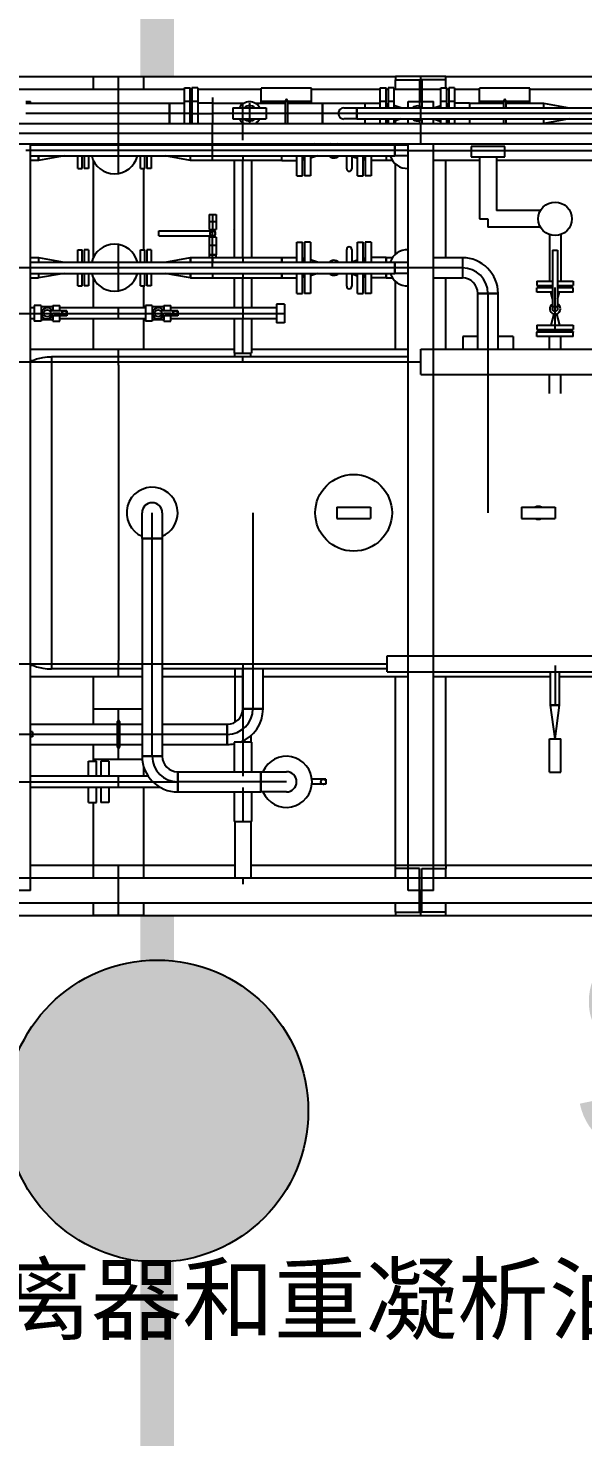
# Model space of a CAD drawing. Header units: inches. Extents: x 517790 to 538444, y 301815 to 302461.
# Drawn here: x 517889.508 to 517891.214, y 302339.405 to 302343.741 of the extents above; entities that cross this region are included whole.
import ezdxf

# ---------------------------------------------------------------- set-up
doc = ezdxf.new("R2010")
doc.units = ezdxf.units.IN
doc.header["$MEASUREMENT"] = 0
doc.layers.add('电气-接地设计-接地线', color=3, linetype='接地线')
doc.layers.add('硅胶总平面底图 工艺装置区', color=253, linetype='Continuous')
doc.styles.add('EESLTYPE', font='TXT.shx')
doc.styles.get("Standard").update_dxf_attribs({"font": 'arial.ttf'})
doc.linetypes.add('接地线', pattern='A,500,["/",EESLTYPE,S=200,R=0,X=0,Y=-100],-200,60,-200', length=960)

# ---------------------------------------------------------------- blocks, each defined once
blk = doc.blocks.new('PTJD2')
at = {"linetype": 'Continuous'}
blk.add_hatch(color=0, dxfattribs=at).paths.add_polyline_path([(150, 0, 1), (-150, 0, 1)])
at = {"color": 0, "linetype": 'Continuous'}
blk.add_circle((0, 0), 150, dxfattribs=at)

msp = doc.modelspace()

# ---------------------------------------------------------------- linework, layer by layer
at = {"layer": '电气-接地设计-接地线', "color": 1, "linetype": '接地线', "ltscale": 0.005, "const_width": 0.1033}
for points in [[(517889.9046, 302343.5924), (517889.9046, 302345.5557)], [(517889.9046, 302339.0458), (517889.9046, 302341.0091)]]:
    msp.add_lwpolyline(points, dxfattribs=at)
at = {"layer": '硅胶总平面底图 工艺装置区', "color": 253, "linetype": 'Continuous', "lineweight": -3}
for p, q in [((517888.0808, 302343.5924), (517890.6383, 302343.5924)), ((517889.7083, 302343.5924), (517889.8633, 302343.5924)), ((517889.7083, 302343.5536), (517889.7083, 302343.5924)), ((517889.7858, 302343.2938), (517889.7858, 302343.5924)), ((517889.8633, 302343.5536), (517889.8633, 302343.5924)), ((517890.7933, 302343.5924), (517890.6383, 302343.5924)), ((517890.6383, 302343.5924), (517890.6383, 302343.582)), ((517890.7158, 302343.5149), (517890.7158, 302343.5924)), ((517890.7933, 302343.582), (517890.7933, 302343.5924)), ((517890.7933, 302343.5924), (517893.1441, 302343.5924)), ((517888.0128, 302343.5536), (517889.9884, 302343.5536)), ((517889.9884, 302343.4787), (517889.9884, 302343.5575)), ((517889.9884, 302343.5575), (517890.0065, 302343.5575)), ((517890.0065, 302343.4787), (517890.0065, 302343.5575)), ((517890.0065, 302343.5536), (517890.0111, 302343.5536)), ((517890.0111, 302343.5575), (517890.0111, 302343.4787)), ((517890.0292, 302343.5575), (517890.0111, 302343.5575)), ((517890.0292, 302343.5575), (517890.0292, 302343.4787)), ((517890.0292, 302343.5536), (517890.2249, 302343.5536)), ((517890.2249, 302343.5099), (517890.2249, 302343.5562)), ((517890.3799, 302343.5562), (517890.2249, 302343.5562)), ((517890.3799, 302343.5099), (517890.3799, 302343.5562)), ((517890.3799, 302343.5536), (517890.5909, 302343.5536)), ((517890.5909, 302343.496), (517890.5909, 302343.5575)), ((517890.5909, 302343.5575), (517890.609, 302343.5575)), ((517890.609, 302343.496), (517890.609, 302343.5575)), ((517890.609, 302343.5536), (517890.6152, 302343.5536)), ((517890.6152, 302343.5575), (517890.6152, 302343.496)), ((517890.6333, 302343.5575), (517890.6152, 302343.5575)), ((517890.6333, 302343.5575), (517890.6333, 302343.496)), ((517890.6333, 302343.5536), (517890.7776, 302343.5536)), ((517890.6383, 302343.582), (517890.7122, 302343.582)), ((517890.6383, 302343.5536), (517890.6383, 302343.582)), ((517890.7122, 302343.582), (517890.7122, 302343.5007)), ((517890.7933, 302343.582), (517890.7194, 302343.582)), ((517890.7194, 302343.582), (517890.7194, 302343.497)), ((517890.7776, 302343.496), (517890.7776, 302343.5575)), ((517890.7776, 302343.5575), (517890.7957, 302343.5575)), ((517890.7933, 302343.5575), (517890.7933, 302343.582)), ((517890.7957, 302343.496), (517890.7957, 302343.5575)), ((517890.7957, 302343.5536), (517890.8019, 302343.5536)), ((517890.8019, 302343.5575), (517890.8019, 302343.496)), ((517890.82, 302343.5575), (517890.8019, 302343.5575)), ((517890.82, 302343.5575), (517890.82, 302343.496)), ((517890.82, 302343.5536), (517890.8966, 302343.5536)), ((517891.0516, 302343.5562), (517890.8966, 302343.5562)), ((517890.8966, 302343.5099), (517890.8966, 302343.5562)), ((517891.0516, 302343.5099), (517891.0516, 302343.5562)), ((517891.0516, 302343.5536), (517891.7212, 302343.5536)), ((517889.5006, 302343.5149), (517889.5145, 302343.5149)), ((517889.5006, 302343.5099), (517889.9424, 302343.5099)), ((517889.5145, 302343.5099), (517889.5145, 302343.5149)), ((517889.9424, 302343.4787), (517889.9424, 302343.5099)), ((517889.9424, 302343.5099), (517889.9884, 302343.5099)), ((517889.9424, 302343.5099), (517889.9424, 302343.4479)), ((517890.0065, 302343.5149), (517889.9884, 302343.5149)), ((517890.0292, 302343.5149), (517890.0111, 302343.5149)), ((517890.0751, 302343.5099), (517890.0292, 302343.5099)), ((517890.0751, 302343.5274), (517890.0751, 302343.5099)), ((517890.0751, 302343.5099), (517890.0751, 302343.4787)), ((517890.0751, 302343.5099), (517890.0751, 302343.4479)), ((517890.0751, 302343.5099), (517890.1715, 302343.5099)), ((517890.1681, 302343.3962), (517890.1681, 302343.5052)), ((517890.1888, 302343.5099), (517890.1888, 302343.4475)), ((517890.206, 302343.5099), (517890.2993, 302343.5099)), ((517890.3799, 302343.5149), (517890.2249, 302343.5149)), ((517890.2993, 302343.4479), (517890.2993, 302343.518)), ((517890.3055, 302343.518), (517890.3055, 302343.4479)), ((517890.3055, 302343.5099), (517890.4137, 302343.5099)), ((517890.4137, 302343.4787), (517890.4137, 302343.5099)), ((517890.4137, 302343.5099), (517890.5449, 302343.5099)), ((517890.4137, 302343.5099), (517890.4137, 302343.4479)), ((517890.5449, 302343.496), (517890.5449, 302343.5099)), ((517890.5449, 302343.496), (517890.5449, 302343.5099)), ((517890.5449, 302343.5099), (517890.5909, 302343.5099)), ((517890.609, 302343.5149), (517890.5909, 302343.5149)), ((517890.6136, 302343.5099), (517890.6136, 302343.496)), ((517890.6152, 302343.5093), (517890.6136, 302343.5099)), ((517890.6333, 302343.5149), (517890.6152, 302343.5149)), ((517890.6546, 302343.496), (517890.6333, 302343.5032)), ((517890.677, 302343.496), (517890.677, 302343.5149)), ((517890.677, 302343.5149), (517890.7545, 302343.5149)), ((517890.7158, 302343.4582), (517890.7158, 302343.4992)), ((517890.7545, 302343.496), (517890.7545, 302343.5149)), ((517890.7563, 302343.496), (517890.7776, 302343.5032)), ((517890.7957, 302343.5149), (517890.7776, 302343.5149)), ((517890.7957, 302343.5093), (517890.7973, 302343.5099)), ((517890.7973, 302343.496), (517890.7973, 302343.5099)), ((517890.82, 302343.5149), (517890.8019, 302343.5149)), ((517890.8659, 302343.5099), (517890.82, 302343.5099)), ((517890.8659, 302343.5099), (517890.8659, 302343.496)), ((517890.8659, 302343.5099), (517890.971, 302343.5099)), ((517890.8659, 302343.5099), (517890.8659, 302343.496)), ((517891.0516, 302343.5149), (517890.8966, 302343.5149)), ((517890.971, 302343.496), (517890.971, 302343.518)), ((517890.9772, 302343.518), (517890.9772, 302343.496)), ((517890.9772, 302343.5099), (517891.0935, 302343.5099)), ((517891.0935, 302343.5099), (517891.0935, 302343.496)), ((517891.0935, 302343.5099), (517891.0935, 302343.496)), ((517891.0935, 302343.5099), (517891.1722, 302343.496)), ((517889.9424, 302343.4787), (517889.5006, 302343.4787)), ((517890.0065, 302343.4787), (517889.9424, 302343.4787)), ((517889.9424, 302343.4479), (517889.9424, 302343.4787)), ((517889.9884, 302343.4479), (517889.9884, 302343.4787)), ((517890.0065, 302343.4479), (517890.0065, 302343.4787)), ((517890.0111, 302343.4761), (517890.0065, 302343.4761)), ((517890.0065, 302343.4615), (517890.0111, 302343.4615)), ((517890.0111, 302343.4787), (517890.0751, 302343.4787)), ((517890.0111, 302343.4787), (517890.0111, 302343.4479)), ((517890.0292, 302343.4787), (517890.0292, 302343.4479)), ((517890.0751, 302343.4787), (517890.0751, 302343.4479)), ((517890.1371, 302343.4787), (517890.0751, 302343.4787)), ((517890.1371, 302343.4959), (517890.1888, 302343.4959)), ((517890.1371, 302343.4959), (517890.1371, 302343.4615)), ((517890.1888, 302343.4787), (517890.1371, 302343.4787)), ((517890.1371, 302343.4615), (517890.1888, 302343.4615)), ((517890.1888, 302343.4959), (517890.2404, 302343.4959)), ((517890.1888, 302343.4787), (517890.1888, 302343.4787)), ((517890.1888, 302343.4787), (517890.1888, 302343.4787)), ((517890.2404, 302343.4787), (517890.1888, 302343.4787)), ((517890.1888, 302343.4615), (517890.2404, 302343.4615)), ((517890.2404, 302343.4959), (517890.2404, 302343.4615)), ((517890.2993, 302343.4787), (517890.2404, 302343.4787)), ((517890.3055, 302343.4787), (517890.2993, 302343.4787)), ((517890.4137, 302343.4787), (517890.3055, 302343.4787)), ((517890.4137, 302343.4787), (517890.4137, 302343.4787)), ((517890.4621, 302343.4787), (517890.4137, 302343.4787)), ((517890.4137, 302343.4787), (517890.4137, 302343.4787)), ((517890.4137, 302343.4479), (517890.4137, 302343.4787)), ((517890.4793, 302343.4787), (517890.4621, 302343.4787)), ((517890.4793, 302343.496), (517890.5187, 302343.496)), ((517890.5187, 302343.4787), (517890.4793, 302343.4787)), ((517890.5187, 302343.4615), (517890.4793, 302343.4615)), ((517890.5187, 302343.4615), (517890.5187, 302343.496)), ((517890.5187, 302343.496), (517890.5187, 302343.4615)), ((517890.5187, 302343.496), (517892.235, 302343.496)), ((517890.5187, 302343.4787), (517890.5187, 302343.4787)), ((517890.5187, 302343.4787), (517890.5187, 302343.4787)), ((517892.235, 302343.4787), (517890.5187, 302343.4787)), ((517890.5187, 302343.4615), (517892.235, 302343.4615)), ((517890.5449, 302343.4479), (517890.5449, 302343.4615)), ((517890.5449, 302343.4479), (517890.5449, 302343.4615)), ((517890.5909, 302343.4479), (517890.5909, 302343.4615)), ((517890.609, 302343.4479), (517890.609, 302343.4615)), ((517890.6136, 302343.4615), (517890.6136, 302343.4479)), ((517890.6152, 302343.4615), (517890.6152, 302343.4479)), ((517890.6333, 302343.4615), (517890.6333, 302343.4479)), ((517890.6546, 302343.4615), (517890.6333, 302343.4542)), ((517890.6383, 302343.4479), (517890.6383, 302343.4559)), ((517890.677, 302343.4479), (517890.677, 302343.4615)), ((517890.7122, 302343.4568), (517890.7122, 302343.4479)), ((517890.7194, 302343.4605), (517890.7194, 302343.4479)), ((517890.7545, 302343.4479), (517890.7545, 302343.4615)), ((517890.7563, 302343.4615), (517890.7776, 302343.4542)), ((517890.7776, 302343.4479), (517890.7776, 302343.4615)), ((517890.7957, 302343.4479), (517890.7957, 302343.4615)), ((517890.7973, 302343.4479), (517890.7973, 302343.4615)), ((517890.8019, 302343.4615), (517890.8019, 302343.4479)), ((517890.82, 302343.4615), (517890.82, 302343.4479)), ((517890.8659, 302343.4615), (517890.8659, 302343.4479)), ((517890.8659, 302343.4615), (517890.8659, 302343.4479)), ((517890.971, 302343.4479), (517890.971, 302343.4615)), ((517890.9772, 302343.4615), (517890.9772, 302343.4479)), ((517891.0935, 302343.4615), (517891.0935, 302343.4479)), ((517891.0935, 302343.4615), (517891.0935, 302343.4479)), ((517891.1722, 302343.4615), (517891.0954, 302343.4479)), ((517888.8829, 302343.4479), (517891.7331, 302343.4479)), ((517891.7331, 302343.4167), (517888.8829, 302343.4167)), ((517890.0751, 302343.4044), (517890.0751, 302343.4475)), ((517890.6152, 302343.4481), (517890.6146, 302343.4479)), ((517890.7158, 302343.3855), (517890.7158, 302343.4479)), ((517890.7957, 302343.4481), (517890.7963, 302343.4479)), ((517888.8829, 302343.3855), (517891.7331, 302343.3855)), ((517889.5145, 302341.0866), (517889.5145, 302343.3855)), ((517889.5145, 302343.3823), (517890.6354, 302343.3823)), ((517889.5392, 302343.3823), (517889.5392, 302343.3855)), ((517889.5392, 302343.3855), (517889.5392, 302343.3823)), ((517889.5996, 302343.3855), (517889.618, 302343.3823)), ((517889.6604, 302343.3823), (517889.6604, 302343.3855)), ((517889.6736, 302343.3823), (517889.6736, 302343.3855)), ((517889.6798, 302343.3855), (517889.6798, 302343.3823)), ((517889.693, 302343.3855), (517889.693, 302343.3823)), ((517889.8537, 302343.3823), (517889.8537, 302343.3855)), ((517889.8669, 302343.3823), (517889.8669, 302343.3855)), ((517889.8731, 302343.3855), (517889.8731, 302343.3823)), ((517889.8862, 302343.3855), (517889.8862, 302343.3823)), ((517889.9287, 302343.3823), (517889.947, 302343.3855)), ((517890.0074, 302343.3823), (517890.0074, 302343.3855)), ((517890.0074, 302343.3823), (517890.0074, 302343.3855)), ((517890.0751, 302343.4044), (517890.0751, 302343.4044)), ((517890.0751, 302343.4044), (517890.0751, 302343.4044)), ((517890.0751, 302343.365), (517890.0751, 302343.4044)), ((517890.0751, 302343.3339), (517890.0751, 302343.3962)), ((517890.1681, 302343.3855), (517890.1681, 302343.3823)), ((517890.2881, 302343.3823), (517890.2881, 302343.3855)), ((517890.2881, 302343.3823), (517890.2881, 302343.3855)), ((517890.3341, 302343.3823), (517890.3341, 302343.3855)), ((517890.3522, 302343.3823), (517890.3522, 302343.3855)), ((517890.3568, 302343.3855), (517890.3568, 302343.3823)), ((517890.3583, 302343.3855), (517890.3583, 302343.3823)), ((517890.3764, 302343.3855), (517890.3764, 302343.3823)), ((517890.3978, 302343.3823), (517890.3882, 302343.3855)), ((517890.4878, 302343.3823), (517890.4878, 302343.3855)), ((517890.5033, 302343.3855), (517890.5033, 302343.3823)), ((517890.5033, 302343.3836), (517890.5091, 302343.3855)), ((517890.5208, 302343.3823), (517890.5208, 302343.3855)), ((517890.5389, 302343.3823), (517890.5389, 302343.3855)), ((517890.5405, 302343.3823), (517890.5405, 302343.3855)), ((517890.5451, 302343.3855), (517890.5451, 302343.3823)), ((517890.5632, 302343.3855), (517890.5632, 302343.3823)), ((517890.6091, 302343.3855), (517890.6091, 302343.3823)), ((517890.6091, 302343.3855), (517890.6091, 302343.3823)), ((517890.6354, 302343.3478), (517890.6354, 302343.3823)), ((517890.6354, 302343.3823), (517890.6748, 302343.3823)), ((517890.6354, 302343.3823), (517890.6354, 302343.3478)), ((517890.677, 302341.0866), (517890.677, 302343.3855)), ((517890.7545, 302341.0866), (517890.7545, 302343.3855)), ((517890.9741, 302343.3763), (517890.8708, 302343.3763)), ((517890.8708, 302343.3763), (517890.8708, 302343.3453)), ((517890.9741, 302343.3453), (517890.9741, 302343.3763)), ((517889.5145, 302343.365), (517889.5006, 302343.365)), ((517890.6354, 302343.365), (517889.5145, 302343.365)), ((517889.5145, 302343.3478), (517890.6354, 302343.3478)), ((517889.5392, 302343.3339), (517889.5145, 302343.3339)), ((517889.5392, 302343.3339), (517889.5392, 302343.3478)), ((517889.5392, 302343.3478), (517889.5392, 302343.3339)), ((517889.618, 302343.3478), (517889.5392, 302343.3339)), ((517889.6604, 302343.3093), (517889.6604, 302343.3478)), ((517889.6736, 302343.3093), (517889.6736, 302343.3478)), ((517889.6798, 302343.3478), (517889.6798, 302343.3093)), ((517889.693, 302343.3478), (517889.693, 302343.3093)), ((517889.7083, 302343.035), (517889.7083, 302343.3334)), ((517889.8537, 302343.3093), (517889.8537, 302343.3478)), ((517889.8669, 302343.3093), (517889.8669, 302343.3478)), ((517889.8731, 302343.3478), (517889.8731, 302343.3093)), ((517889.8862, 302343.3478), (517889.8862, 302343.3093)), ((517890.0074, 302343.3339), (517889.9287, 302343.3478)), ((517890.0074, 302343.3339), (517890.0074, 302343.3478)), ((517890.0074, 302343.3339), (517890.0074, 302343.3478)), ((517890.0751, 302343.3339), (517890.0074, 302343.3339)), ((517890.2881, 302343.3339), (517890.0751, 302343.3339)), ((517890.1419, 302343.3339), (517890.1419, 302343.0346)), ((517890.1681, 302343.3478), (517890.1681, 302343.3339)), ((517890.1681, 302343.0346), (517890.1681, 302343.3339)), ((517890.1944, 302343.3339), (517890.1944, 302343.0346)), ((517890.2881, 302343.3339), (517890.2881, 302343.3478)), ((517890.2881, 302343.3339), (517890.2881, 302343.3478)), ((517890.2881, 302343.3339), (517890.3341, 302343.3339)), ((517890.3341, 302343.2863), (517890.3341, 302343.3478)), ((517890.3522, 302343.2863), (517890.3522, 302343.3478)), ((517890.3568, 302343.3478), (517890.3568, 302343.3339)), ((517890.3583, 302343.3344), (517890.3568, 302343.3339)), ((517890.3583, 302343.3478), (517890.3583, 302343.2863)), ((517890.3764, 302343.3478), (517890.3764, 302343.2863)), ((517890.3978, 302343.3478), (517890.3764, 302343.3406)), ((517890.4878, 302343.3082), (517890.4878, 302343.3478)), ((517890.5033, 302343.3478), (517890.5033, 302343.3082)), ((517890.5033, 302343.3465), (517890.5208, 302343.3406)), ((517890.5208, 302343.2863), (517890.5208, 302343.3478)), ((517890.5389, 302343.2863), (517890.5389, 302343.3478)), ((517890.5389, 302343.3344), (517890.5405, 302343.3339)), ((517890.5405, 302343.3339), (517890.5405, 302343.3478)), ((517890.5451, 302343.3478), (517890.5451, 302343.2863)), ((517890.5632, 302343.3478), (517890.5632, 302343.2863)), ((517890.6091, 302343.3339), (517890.5632, 302343.3339)), ((517890.6091, 302343.3478), (517890.6091, 302343.3339)), ((517890.6091, 302343.3478), (517890.6091, 302343.3339)), ((517890.6285, 302343.3339), (517890.6091, 302343.3339)), ((517890.6354, 302343.365), (517890.6354, 302343.365)), ((517890.6354, 302343.365), (517890.6354, 302343.365)), ((517890.6748, 302343.365), (517890.6354, 302343.365)), ((517890.6748, 302343.3478), (517890.6354, 302343.3478)), ((517890.6748, 302343.365), (517890.7404, 302343.365)), ((517890.7404, 302343.365), (517890.7403, 302343.365)), ((517890.7404, 302343.365), (517890.7545, 302343.365)), ((517890.7404, 302343.365), (517890.7404, 302343.365)), ((517890.7545, 302343.365), (517890.8708, 302343.365)), ((517890.8966, 302343.3339), (517890.7545, 302343.3339)), ((517890.7933, 302343.0346), (517890.7933, 302343.3339)), ((517890.8708, 302343.365), (517890.9741, 302343.365)), ((517890.8708, 302343.3453), (517890.9741, 302343.3453)), ((517890.8966, 302343.3453), (517890.8966, 302343.1541)), ((517890.9483, 302343.3453), (517890.9483, 302343.18)), ((517891.6179, 302343.3339), (517890.9483, 302343.3339)), ((517890.9741, 302343.365), (517891.592, 302343.365)), ((517889.6604, 302343.3093), (517889.6736, 302343.3093)), ((517889.693, 302343.3093), (517889.6798, 302343.3093)), ((517889.8537, 302343.3093), (517889.8669, 302343.3093)), ((517889.8633, 302343.0592), (517889.8633, 302343.3093)), ((517889.8862, 302343.3093), (517889.8731, 302343.3093)), ((517890.3341, 302343.2863), (517890.3522, 302343.2863)), ((517890.3764, 302343.2863), (517890.3583, 302343.2863)), ((517890.5208, 302343.2863), (517890.5389, 302343.2863)), ((517890.5632, 302343.2863), (517890.5451, 302343.2863)), ((517890.6383, 302343.0456), (517890.6383, 302343.3229)), ((517890.0641, 302343.1675), (517890.0751, 302343.1675)), ((517890.0641, 302343.1675), (517890.0641, 302343.1216)), ((517890.0751, 302343.1675), (517890.0751, 302343.1454)), ((517890.0751, 302343.1675), (517890.0861, 302343.1675)), ((517890.0861, 302343.1675), (517890.0861, 302343.1216)), ((517890.8966, 302343.1541), (517890.9224, 302343.1541)), ((517890.9224, 302343.1541), (517890.9224, 302343.1283)), ((517891.0844, 302343.18), (517890.9483, 302343.18)), ((517889.9098, 302343.1094), (517889.9098, 302343.1172)), ((517889.9098, 302343.1172), (517890.0751, 302343.1172)), ((517889.9098, 302343.1017), (517889.9098, 302343.1094)), ((517890.0751, 302343.1454), (517890.0641, 302343.1454)), ((517890.0641, 302343.1216), (517890.0751, 302343.1216)), ((517890.0725, 302343.118), (517890.0714, 302343.1216)), ((517890.0861, 302343.1454), (517890.0751, 302343.1454)), ((517890.0751, 302343.1454), (517890.0751, 302343.1216)), ((517890.0751, 302343.0972), (517890.0751, 302343.1216)), ((517890.0751, 302343.1216), (517890.0751, 302343.1216)), ((517890.0751, 302343.1216), (517890.0751, 302343.1216)), ((517890.0751, 302343.1216), (517890.0861, 302343.1216)), ((517890.0778, 302343.118), (517890.0789, 302343.1216)), ((517891.0844, 302343.1283), (517890.9224, 302343.1283)), ((517889.7858, 302342.9321), (517889.7858, 302343.0746)), ((517889.9098, 302343.1017), (517890.0751, 302343.1017)), ((517890.0861, 302343.0972), (517890.0641, 302343.0972)), ((517890.0641, 302343.0972), (517890.0641, 302343.0428)), ((517890.0641, 302343.0735), (517890.0861, 302343.0735)), ((517890.0725, 302343.1008), (517890.0714, 302343.0972)), ((517890.0751, 302343.0735), (517890.0751, 302343.0972)), ((517890.0751, 302343.0428), (517890.0751, 302343.0735)), ((517890.0778, 302343.1008), (517890.0789, 302343.0972)), ((517890.0861, 302343.0972), (517890.0861, 302343.0428)), ((517890.3341, 302343.0206), (517890.3341, 302343.0821)), ((517890.3341, 302343.0821), (517890.3522, 302343.0821)), ((517890.3522, 302343.0206), (517890.3522, 302343.0821)), ((517890.3583, 302343.0821), (517890.3583, 302343.0206)), ((517890.3764, 302343.0821), (517890.3583, 302343.0821)), ((517890.3764, 302343.0821), (517890.3764, 302343.0206)), ((517890.5208, 302343.0206), (517890.5208, 302343.0821)), ((517890.5208, 302343.0821), (517890.5389, 302343.0821)), ((517890.5389, 302343.0206), (517890.5389, 302343.0821)), ((517890.5451, 302343.0821), (517890.5451, 302343.0206)), ((517890.5632, 302343.0821), (517890.5451, 302343.0821)), ((517890.5632, 302343.0821), (517890.5632, 302343.0206)), ((517891.1118, 302343.1054), (517891.1118, 302342.9622)), ((517891.1464, 302343.1054), (517891.1464, 302342.9622)), ((517889.5145, 302343.0346), (517889.5392, 302343.0346)), ((517889.5145, 302343.0206), (517890.6354, 302343.0206)), ((517889.5392, 302343.0346), (517889.5392, 302343.0206)), ((517889.5392, 302343.0346), (517889.5392, 302343.0206)), ((517889.5392, 302343.0346), (517889.618, 302343.0206)), ((517889.6604, 302343.0206), (517889.6604, 302343.0592)), ((517889.6604, 302343.0592), (517889.6736, 302343.0592)), ((517889.6736, 302343.0206), (517889.6736, 302343.0592)), ((517889.6798, 302343.0592), (517889.6798, 302343.0206)), ((517889.693, 302343.0592), (517889.6798, 302343.0592)), ((517889.693, 302343.0592), (517889.693, 302343.0206)), ((517889.8537, 302343.0206), (517889.8537, 302343.0592)), ((517889.8537, 302343.0592), (517889.8669, 302343.0592)), ((517889.8669, 302343.0206), (517889.8669, 302343.0592)), ((517889.873, 302343.0592), (517889.873, 302343.0206)), ((517889.8862, 302343.0592), (517889.873, 302343.0592)), ((517889.8862, 302343.0592), (517889.8862, 302343.0206)), ((517889.9287, 302343.0206), (517890.0074, 302343.0346)), ((517890.0074, 302343.0206), (517890.0074, 302343.0346)), ((517890.0074, 302343.0346), (517890.0074, 302343.0206)), ((517890.0074, 302343.0346), (517890.0751, 302343.0346)), ((517890.0861, 302343.0428), (517890.0641, 302343.0428)), ((517890.0641, 302343.0428), (517890.0751, 302343.0428)), ((517890.0641, 302343.0428), (517890.0641, 302343.0346)), ((517890.0751, 302343.0428), (517890.0751, 302343.0427)), ((517890.0751, 302343.0346), (517890.0751, 302343.0428)), ((517890.0751, 302343.0428), (517890.0861, 302343.0428)), ((517890.0751, 302343.0427), (517890.0751, 302343.0427)), ((517890.0751, 302343.0034), (517890.0751, 302343.0346)), ((517890.0751, 302343.0346), (517890.0751, 302343.0206)), ((517890.0751, 302343.0346), (517890.0751, 302343.0206)), ((517890.0751, 302343.0346), (517890.2881, 302343.0346)), ((517890.0861, 302343.0346), (517890.0861, 302343.0428)), ((517890.1681, 302343.0346), (517890.1681, 302343.0206)), ((517890.2881, 302343.0346), (517890.2881, 302343.0206)), ((517890.2881, 302343.0206), (517890.2881, 302343.0346)), ((517890.2881, 302343.0346), (517890.3341, 302343.0346)), ((517890.3568, 302343.0346), (517890.3568, 302343.0206)), ((517890.3583, 302343.034), (517890.3568, 302343.0346)), ((517890.3978, 302343.0206), (517890.3764, 302343.0279)), ((517890.4878, 302343.0206), (517890.4878, 302343.0602)), ((517890.5033, 302343.0602), (517890.5033, 302343.0206)), ((517890.5033, 302343.0219), (517890.5208, 302343.0279)), ((517890.5389, 302343.034), (517890.5405, 302343.0346)), ((517890.5405, 302343.0206), (517890.5405, 302343.0346)), ((517890.6091, 302343.0346), (517890.5632, 302343.0346)), ((517890.6091, 302343.0206), (517890.6091, 302343.0346)), ((517890.6091, 302343.0346), (517890.6285, 302343.0346)), ((517890.6091, 302343.0346), (517890.6091, 302343.0206)), ((517890.6354, 302342.9861), (517890.6354, 302343.0206)), ((517890.6354, 302343.0206), (517890.6748, 302343.0206)), ((517890.6354, 302343.0206), (517890.6354, 302342.9861)), ((517890.7545, 302343.0346), (517890.8437, 302343.0346)), ((517890.8437, 302343.0346), (517890.8437, 302342.9722)), ((517890.8437, 302343.0346), (517890.8437, 302342.9722)), ((517891.1214, 302343.0577), (517891.1291, 302343.0577)), ((517891.1214, 302343.0577), (517891.1214, 302342.8773)), ((517891.1291, 302343.0577), (517891.1369, 302343.0577)), ((517891.1369, 302343.0577), (517891.1369, 302342.8773)), ((517889.5145, 302343.0034), (517889.437, 302343.0034)), ((517890.6354, 302343.0034), (517889.5145, 302343.0034)), ((517889.5145, 302342.9861), (517890.6354, 302342.9861)), ((517889.5392, 302342.9861), (517889.5392, 302342.9722)), ((517889.5392, 302342.9861), (517889.5392, 302342.9722)), ((517889.618, 302342.9861), (517889.5392, 302342.9722)), ((517889.6604, 302342.9476), (517889.6604, 302342.9861)), ((517889.6736, 302342.9476), (517889.6736, 302342.9861)), ((517889.6798, 302342.9861), (517889.6798, 302342.9476)), ((517889.693, 302342.9861), (517889.693, 302342.9476)), ((517889.8537, 302342.9476), (517889.8537, 302342.9861)), ((517889.8669, 302342.9476), (517889.8669, 302342.9861)), ((517889.873, 302342.9861), (517889.873, 302342.9476)), ((517889.8862, 302342.9861), (517889.8862, 302342.9476)), ((517890.0074, 302342.9722), (517889.9287, 302342.9861)), ((517890.0074, 302342.9722), (517890.0074, 302342.9861)), ((517890.0074, 302342.9861), (517890.0074, 302342.9722)), ((517890.0751, 302342.9861), (517890.0751, 302342.9722)), ((517890.0751, 302342.9861), (517890.0751, 302342.9722)), ((517890.1681, 302342.9861), (517890.1681, 302342.9722)), ((517890.2881, 302342.9861), (517890.2881, 302342.9722)), ((517890.2881, 302342.9722), (517890.2881, 302342.9861)), ((517890.3341, 302342.9246), (517890.3341, 302342.9861)), ((517890.3522, 302342.9246), (517890.3522, 302342.9861)), ((517890.3568, 302342.9861), (517890.3568, 302342.9722)), ((517890.3583, 302342.9861), (517890.3583, 302342.9246)), ((517890.3764, 302342.9861), (517890.3764, 302342.9246)), ((517890.3978, 302342.9861), (517890.3764, 302342.9789)), ((517890.4878, 302342.9466), (517890.4878, 302342.9861)), ((517890.5033, 302342.9861), (517890.5033, 302342.9466)), ((517890.5033, 302342.9848), (517890.5208, 302342.9789)), ((517890.5208, 302342.9246), (517890.5208, 302342.9861)), ((517890.5389, 302342.9246), (517890.5389, 302342.9861)), ((517890.5405, 302342.9722), (517890.5405, 302342.9861)), ((517890.5451, 302342.9861), (517890.5451, 302342.9246)), ((517890.5632, 302342.9861), (517890.5632, 302342.9246)), ((517890.6091, 302342.9722), (517890.6091, 302342.9861)), ((517890.6091, 302342.9861), (517890.6091, 302342.9722)), ((517890.6354, 302343.0034), (517890.6354, 302343.0034)), ((517890.6354, 302343.0034), (517890.6354, 302343.0034)), ((517890.6748, 302343.0034), (517890.6354, 302343.0034)), ((517890.6748, 302342.9861), (517890.6354, 302342.9861)), ((517890.7404, 302343.0034), (517890.6748, 302343.0034)), ((517890.7545, 302343.0034), (517890.7404, 302343.0034)), ((517890.7404, 302343.0034), (517890.7404, 302343.0034)), ((517890.8437, 302343.0034), (517890.7545, 302343.0034)), ((517890.8437, 302343.0034), (517890.8437, 302343.0034)), ((517890.8437, 302343.0034), (517890.8437, 302343.0034)), ((517889.5145, 302342.9722), (517889.5392, 302342.9722)), ((517889.6604, 302342.9476), (517889.6736, 302342.9476)), ((517889.693, 302342.9476), (517889.6798, 302342.9476)), ((517889.7083, 302342.8804), (517889.7083, 302342.9717)), ((517889.8537, 302342.9476), (517889.8669, 302342.9476)), ((517889.8633, 302342.8804), (517889.8633, 302342.9476)), ((517889.8862, 302342.9476), (517889.873, 302342.9476)), ((517890.0074, 302342.9722), (517890.0751, 302342.9722)), ((517890.0751, 302342.9722), (517890.2881, 302342.9722)), ((517890.1419, 302342.9722), (517890.1419, 302342.8804)), ((517890.1681, 302342.8804), (517890.1681, 302342.9722)), ((517890.1944, 302342.9722), (517890.1944, 302342.8804)), ((517890.2881, 302342.9722), (517890.3341, 302342.9722)), ((517890.3583, 302342.9728), (517890.3568, 302342.9722)), ((517890.5389, 302342.9728), (517890.5405, 302342.9722)), ((517890.6091, 302342.9722), (517890.5632, 302342.9722)), ((517890.6091, 302342.9722), (517890.6285, 302342.9722)), ((517890.6383, 302342.7528), (517890.6383, 302342.9612)), ((517890.7545, 302342.9722), (517890.8437, 302342.9722)), ((517890.7933, 302342.7528), (517890.7933, 302342.9722)), ((517891.0733, 302342.9622), (517891.1214, 302342.9622)), ((517891.0733, 302342.9622), (517891.0733, 302342.9491)), ((517891.0733, 302342.9491), (517891.1214, 302342.9491)), ((517891.1214, 302342.9413), (517891.0733, 302342.9413)), ((517891.0733, 302342.9281), (517891.0733, 302342.9413)), ((517891.1214, 302342.9429), (517891.1118, 302342.9429)), ((517891.1123, 302342.9413), (517891.1118, 302342.9429)), ((517891.1291, 302342.8117), (517891.1291, 302342.9429)), ((517891.1369, 302342.9622), (517891.1849, 302342.9622)), ((517891.1369, 302342.9491), (517891.1849, 302342.9491)), ((517891.1464, 302342.9429), (517891.1369, 302342.9429)), ((517891.1849, 302342.9413), (517891.1369, 302342.9413)), ((517891.1459, 302342.9413), (517891.1464, 302342.9429)), ((517891.1849, 302342.9622), (517891.1849, 302342.9491)), ((517891.1849, 302342.9281), (517891.1849, 302342.9413)), ((517890.2714, 302342.8919), (517890.2714, 302342.8631)), ((517890.296, 302342.8919), (517890.2714, 302342.8919)), ((517890.296, 302342.8919), (517890.296, 302342.8631)), ((517890.3341, 302342.9246), (517890.3522, 302342.9246)), ((517890.3764, 302342.9246), (517890.3583, 302342.9246)), ((517890.5208, 302342.9246), (517890.5389, 302342.9246)), ((517890.5632, 302342.9246), (517890.5451, 302342.9246)), ((517890.8913, 302342.9246), (517890.9536, 302342.9246)), ((517890.8913, 302342.7528), (517890.8913, 302342.9246)), ((517890.9536, 302342.9246), (517890.8913, 302342.9246)), ((517890.9224, 302342.9247), (517890.9224, 302342.9247)), ((517890.9224, 302342.9246), (517890.9224, 302342.9247)), ((517890.9224, 302342.9246), (517890.9224, 302342.7528)), ((517890.9536, 302342.7528), (517890.9536, 302342.9246)), ((517891.1214, 302342.9281), (517891.0733, 302342.9281)), ((517891.1214, 302342.9067), (517891.1157, 302342.9281)), ((517891.1849, 302342.9281), (517891.1369, 302342.9281)), ((517891.1369, 302342.9067), (517891.1425, 302342.9281)), ((517888.0195, 302342.8631), (517889.5145, 302342.8631)), ((517889.5263, 302342.8804), (517889.5145, 302342.8804)), ((517889.5145, 302342.8631), (517889.5263, 302342.8631)), ((517889.5263, 302342.8869), (517889.5263, 302342.8631)), ((517889.5476, 302342.8869), (517889.5263, 302342.8869)), ((517889.5263, 302342.8631), (517889.5443, 302342.8631)), ((517889.5263, 302342.8631), (517889.5443, 302342.8631)), ((517889.5263, 302342.8631), (517889.5263, 302342.8394)), ((517889.5443, 302342.8631), (517889.5476, 302342.8631)), ((517889.5476, 302342.8869), (517889.5476, 302342.8631)), ((517889.5837, 302342.8836), (517889.5476, 302342.8836)), ((517889.5476, 302342.8631), (517889.5546, 302342.8631)), ((517889.5476, 302342.8631), (517889.5476, 302342.8394)), ((517889.5546, 302342.8631), (517889.5837, 302342.8631)), ((517889.6266, 302342.8709), (517889.5735, 302342.8709)), ((517889.6266, 302342.8554), (517889.5735, 302342.8554)), ((517889.5837, 302342.8709), (517889.5837, 302342.8869)), ((517889.5837, 302342.8869), (517889.605, 302342.8869)), ((517889.5837, 302342.8836), (517889.5837, 302342.8709)), ((517889.5837, 302342.8631), (517889.5837, 302342.8631)), ((517889.605, 302342.8631), (517889.5837, 302342.8631)), ((517889.5837, 302342.8554), (517889.5837, 302342.8427)), ((517889.5837, 302342.8394), (517889.5837, 302342.8554)), ((517889.587, 302342.8631), (517889.6266, 302342.8631)), ((517889.605, 302342.8709), (517889.605, 302342.8869)), ((517889.8681, 302342.8804), (517889.605, 302342.8804)), ((517889.605, 302342.8394), (517889.605, 302342.8554)), ((517889.6266, 302342.8709), (517889.6266, 302342.8631)), ((517889.6266, 302342.8631), (517889.6266, 302342.8554)), ((517889.6266, 302342.8631), (517889.8681, 302342.8631)), ((517889.7858, 302342.8459), (517889.7858, 302342.8804)), ((517889.8681, 302342.8869), (517889.8681, 302342.8631)), ((517889.8894, 302342.8869), (517889.8681, 302342.8869)), ((517889.8681, 302342.8631), (517889.8861, 302342.8631)), ((517889.8681, 302342.8631), (517889.8681, 302342.8394)), ((517889.8681, 302342.8631), (517889.8861, 302342.8631)), ((517889.8861, 302342.8631), (517889.8894, 302342.8631)), ((517889.8894, 302342.8869), (517889.8894, 302342.8631)), ((517889.9255, 302342.8836), (517889.8894, 302342.8836)), ((517889.8894, 302342.8631), (517889.8964, 302342.8631)), ((517889.8894, 302342.8631), (517889.8894, 302342.8394)), ((517889.8964, 302342.8631), (517889.9255, 302342.8631)), ((517889.9684, 302342.8709), (517889.9153, 302342.8709)), ((517889.9684, 302342.8554), (517889.9153, 302342.8554)), ((517889.9255, 302342.8709), (517889.9255, 302342.8869)), ((517889.9255, 302342.8869), (517889.9468, 302342.8869)), ((517889.9255, 302342.8836), (517889.9255, 302342.8709)), ((517889.9468, 302342.8631), (517889.9255, 302342.8631)), ((517889.9255, 302342.8631), (517889.9255, 302342.8631)), ((517889.9255, 302342.8554), (517889.9255, 302342.8427)), ((517889.9255, 302342.8394), (517889.9255, 302342.8554)), ((517889.9288, 302342.8631), (517889.9684, 302342.8631)), ((517889.9468, 302342.8709), (517889.9468, 302342.8869)), ((517890.2714, 302342.8804), (517889.9468, 302342.8804)), ((517889.9468, 302342.8394), (517889.9468, 302342.8554)), ((517889.9684, 302342.8709), (517889.9684, 302342.8631)), ((517889.9684, 302342.8631), (517890.2714, 302342.8631)), ((517889.9684, 302342.8631), (517889.9684, 302342.8554)), ((517890.1681, 302342.8804), (517890.1681, 302342.8459)), ((517890.2714, 302342.8631), (517890.2894, 302342.8631)), ((517890.2714, 302342.8631), (517890.2714, 302342.8344)), ((517890.2714, 302342.8631), (517890.2894, 302342.8631)), ((517890.2894, 302342.8631), (517890.296, 302342.8631)), ((517890.296, 302342.8631), (517890.296, 302342.8344)), ((517891.1249, 302342.8614), (517891.1157, 302342.8264)), ((517891.1333, 302342.8614), (517891.1425, 302342.8264)), ((517889.5263, 302342.8459), (517889.5145, 302342.8459)), ((517889.5476, 302342.8394), (517889.5263, 302342.8394)), ((517889.5837, 302342.8427), (517889.5476, 302342.8427)), ((517889.5837, 302342.8394), (517889.605, 302342.8394)), ((517889.8681, 302342.8459), (517889.605, 302342.8459)), ((517889.7083, 302342.7528), (517889.7083, 302342.8459)), ((517889.8633, 302342.7528), (517889.8633, 302342.8459)), ((517889.8894, 302342.8394), (517889.8681, 302342.8394)), ((517889.9255, 302342.8427), (517889.8894, 302342.8427)), ((517889.9255, 302342.8394), (517889.9468, 302342.8394)), ((517890.2714, 302342.8459), (517889.9468, 302342.8459)), ((517890.1419, 302342.8459), (517890.1419, 302342.7409)), ((517890.1681, 302342.7409), (517890.1681, 302342.8459)), ((517890.1944, 302342.8459), (517890.1944, 302342.7409)), ((517890.296, 302342.8344), (517890.2714, 302342.8344)), ((517891.0733, 302342.8264), (517891.1291, 302342.8264)), ((517891.0733, 302342.8264), (517891.0733, 302342.8132)), ((517891.0733, 302342.8132), (517891.1291, 302342.8132)), ((517891.1291, 302342.8071), (517891.0733, 302342.8071)), ((517891.0733, 302342.8071), (517891.0733, 302342.8055)), ((517891.1849, 302342.8055), (517891.0733, 302342.8055)), ((517891.0733, 302342.7923), (517891.0733, 302342.8055)), ((517891.1123, 302342.8132), (517891.1118, 302342.8117)), ((517891.1118, 302342.8117), (517891.1464, 302342.8117)), ((517891.1291, 302342.8264), (517891.1849, 302342.8264)), ((517891.1291, 302342.8132), (517891.1849, 302342.8132)), ((517891.1849, 302342.8071), (517891.1291, 302342.8071)), ((517891.1459, 302342.8132), (517891.1464, 302342.8117)), ((517891.1849, 302342.8264), (517891.1849, 302342.8132)), ((517891.1849, 302342.8071), (517891.1849, 302342.8055)), ((517891.1849, 302342.7923), (517891.1849, 302342.8055)), ((517890.8913, 302342.7916), (517890.8449, 302342.7916)), ((517890.8449, 302342.7916), (517890.8449, 302342.7528)), ((517890.9999, 302342.7916), (517890.9536, 302342.7916)), ((517890.9999, 302342.7916), (517890.9999, 302342.7528)), ((517891.1849, 302342.7923), (517891.0733, 302342.7923)), ((517891.1118, 302342.7528), (517891.1118, 302342.7923)), ((517891.1464, 302342.7528), (517891.1464, 302342.7923)), ((517889.5145, 302342.7528), (517890.1419, 302342.7528)), ((517889.5791, 302342.7296), (517889.5791, 302341.7686)), ((517889.5791, 302342.7296), (517889.5791, 302341.7686)), ((517890.677, 302342.7296), (517889.5791, 302342.7296)), ((517889.7858, 302342.7037), (517889.7858, 302342.7528)), ((517890.1419, 302342.7409), (517890.1944, 302342.7409)), ((517890.1433, 302342.7296), (517890.1433, 302342.7409)), ((517890.1681, 302342.7141), (517890.1681, 302342.7296)), ((517890.1929, 302342.7296), (517890.1929, 302342.7409)), ((517890.1944, 302342.7528), (517890.677, 302342.7528)), ((517890.7158, 302342.6753), (517890.7158, 302342.7528)), ((517890.7158, 302342.7528), (517891.7675, 302342.7528)), ((517890.9224, 302342.7528), (517890.9224, 302342.3278)), ((517889.437, 302342.7141), (517890.7158, 302342.7141)), ((517889.7858, 302342.7037), (517889.7858, 302341.7944)), ((517890.7158, 302342.6753), (517891.7675, 302342.6753)), ((517891.1118, 302342.6162), (517891.1118, 302342.6753)), ((517891.1464, 302342.6162), (517891.1464, 302342.6753)), ((517890.9224, 302342.3278), (517890.9224, 302342.3278)), ((517890.9224, 302342.3278), (517890.9224, 302342.3278)), ((517890.9224, 302342.3278), (517890.9224, 302342.2491)), ((517889.858, 302342.1703), (517889.858, 302342.2491)), ((517889.8891, 302342.1703), (517889.8891, 302342.2491)), ((517889.9203, 302342.2491), (517889.9203, 302342.1703)), ((517890.1991, 302342.2491), (517890.1991, 302342.1703)), ((517890.4574, 302342.2663), (517890.5091, 302342.2663)), ((517890.4574, 302342.2663), (517890.4574, 302342.2319)), ((517890.5091, 302342.2663), (517890.5608, 302342.2663)), ((517890.5608, 302342.2663), (517890.5608, 302342.2319)), ((517891.0258, 302342.2663), (517891.0774, 302342.2663)), ((517891.0258, 302342.2663), (517891.0258, 302342.2319)), ((517891.0774, 302342.2663), (517891.1291, 302342.2663)), ((517891.1291, 302342.2663), (517891.1291, 302342.2319)), ((517890.4574, 302342.2319), (517890.5091, 302342.2319)), ((517890.5091, 302342.2319), (517890.5608, 302342.2319)), ((517891.0258, 302342.2319), (517891.0774, 302342.2319)), ((517891.0774, 302342.2319), (517891.1291, 302342.2319)), ((517889.9203, 302342.1703), (517889.858, 302342.1703)), ((517889.858, 302342.1703), (517889.858, 302341.4997)), ((517889.858, 302342.1703), (517889.9203, 302342.1703)), ((517889.8891, 302341.4997), (517889.8891, 302342.1703)), ((517889.8891, 302342.1703), (517889.8891, 302342.1703)), ((517889.8891, 302342.1703), (517889.8891, 302342.1703)), ((517889.9203, 302342.1703), (517889.9203, 302341.4997)), ((517890.1991, 302342.1703), (517890.1991, 302341.7686)), ((517890.1991, 302342.1703), (517890.1991, 302342.1703)), ((517890.1991, 302342.1703), (517890.1991, 302342.1703)), ((517890.6124, 302341.8089), (517893.2129, 302341.8089)), ((517890.6124, 302341.7593), (517890.6124, 302341.8089)), ((517889.437, 302341.7841), (517890.6124, 302341.7841)), ((517889.858, 302341.7686), (517889.5791, 302341.7686)), ((517889.7858, 302341.7453), (517889.7858, 302341.7944)), ((517890.6124, 302341.7686), (517889.9203, 302341.7686)), ((517890.1433, 302341.7686), (517890.1433, 302341.6041)), ((517890.1679, 302341.6458), (517890.1679, 302341.7686)), ((517890.1681, 302341.7841), (517890.1681, 302341.5468)), ((517890.1991, 302341.7686), (517890.1991, 302341.6458)), ((517890.2303, 302341.6458), (517890.2303, 302341.7686)), ((517891.1291, 302341.7786), (517891.1291, 302341.7593)), ((517889.5145, 302341.7453), (517889.858, 302341.7453)), ((517889.7083, 302341.6446), (517889.7083, 302341.7453)), ((517889.9203, 302341.7453), (517890.1679, 302341.7453)), ((517890.2303, 302341.7453), (517890.677, 302341.7453)), ((517890.6124, 302341.7593), (517893.2129, 302341.7593)), ((517890.6383, 302341.1641), (517890.6383, 302341.7453)), ((517890.7545, 302341.7453), (517891.1153, 302341.7453)), ((517890.7933, 302341.1641), (517890.7933, 302341.7453)), ((517891.1153, 302341.6571), (517891.1153, 302341.7593)), ((517891.1291, 302341.7593), (517891.1291, 302341.6571)), ((517891.1429, 302341.6571), (517891.1429, 302341.7593)), ((517891.1429, 302341.7453), (517893.1828, 302341.7453)), ((517889.858, 302341.6446), (517889.7083, 302341.6446)), ((517889.7083, 302341.5982), (517889.7083, 302341.6446)), ((517889.7858, 302341.4896), (517889.7858, 302341.6446)), ((517890.2303, 302341.6458), (517890.1679, 302341.6458)), ((517890.1679, 302341.6458), (517890.2303, 302341.6458)), ((517890.1991, 302341.6458), (517890.1991, 302341.6458)), ((517890.1991, 302341.6458), (517890.1991, 302341.6458)), ((517891.1153, 302341.6571), (517891.1429, 302341.6571)), ((517891.1429, 302341.6571), (517891.1153, 302341.6571)), ((517891.1291, 302341.5537), (517891.1153, 302341.6571)), ((517891.1291, 302341.5537), (517891.1429, 302341.6571)), ((517889.5145, 302341.5982), (517889.7827, 302341.5982)), ((517889.7827, 302341.5278), (517889.7827, 302341.6063)), ((517889.7889, 302341.6063), (517889.7889, 302341.5278)), ((517889.7889, 302341.5982), (517889.858, 302341.5982)), ((517889.9203, 302341.5982), (517890.1204, 302341.5982)), ((517890.1204, 302341.5359), (517890.1204, 302341.5982)), ((517890.1204, 302341.5982), (517890.1204, 302341.5359)), ((517889.5211, 302341.5671), (517889.4503, 302341.5671)), ((517889.5211, 302341.5748), (517889.5145, 302341.5748)), ((517889.5211, 302341.5593), (517889.5145, 302341.5593)), ((517889.5211, 302341.5748), (517889.5211, 302341.5671)), ((517889.5211, 302341.5671), (517889.5211, 302341.5593)), ((517889.7827, 302341.5671), (517889.5211, 302341.5671)), ((517889.7889, 302341.5671), (517889.7827, 302341.5671)), ((517889.858, 302341.5671), (517889.7889, 302341.5671)), ((517889.9203, 302341.5671), (517889.858, 302341.5671)), ((517890.1204, 302341.5671), (517889.9203, 302341.5671)), ((517890.1204, 302341.5671), (517890.1204, 302341.5671)), ((517890.1204, 302341.5671), (517890.1204, 302341.5671)), ((517890.1929, 302341.5632), (517890.1929, 302341.5432)), ((517891.1119, 302341.4504), (517891.1119, 302341.5537)), ((517891.1119, 302341.5537), (517891.1463, 302341.5537)), ((517891.1463, 302341.4504), (517891.1463, 302341.5537)), ((517889.5145, 302341.5359), (517889.7827, 302341.5359)), ((517889.7083, 302341.4896), (517889.7083, 302341.5359)), ((517889.7889, 302341.5359), (517889.858, 302341.5359)), ((517889.9203, 302341.5359), (517890.1204, 302341.5359)), ((517890.1419, 302341.5432), (517890.1419, 302341.4522)), ((517890.1944, 302341.5432), (517890.1419, 302341.5432)), ((517890.1681, 302341.5432), (517890.1681, 302341.4383)), ((517890.1944, 302341.5432), (517890.1944, 302341.4522)), ((517889.6935, 302341.4383), (517889.6935, 302341.485)), ((517889.6935, 302341.485), (517889.7181, 302341.485)), ((517889.7083, 302341.485), (517889.7083, 302341.4896)), ((517889.8584, 302341.4896), (517889.7083, 302341.4896)), ((517889.7181, 302341.4383), (517889.7181, 302341.485)), ((517889.7312, 302341.485), (517889.7312, 302341.4383)), ((517889.7558, 302341.485), (517889.7312, 302341.485)), ((517889.7558, 302341.485), (517889.7558, 302341.4383)), ((517889.9203, 302341.4997), (517889.858, 302341.4997)), ((517889.858, 302341.4997), (517889.9203, 302341.4997)), ((517889.8633, 302341.4383), (517889.8633, 302341.4659)), ((517889.8891, 302341.4997), (517889.8891, 302341.4997)), ((517889.8891, 302341.4997), (517889.8891, 302341.4997)), ((517889.437, 302341.421), (517889.5145, 302341.421)), ((517889.8768, 302341.4383), (517889.5145, 302341.4383)), ((517889.5145, 302341.421), (517889.8912, 302341.421)), ((517889.7858, 302341.4037), (517889.7858, 302341.4383)), ((517889.8912, 302341.421), (517889.9678, 302341.421)), ((517889.9678, 302341.421), (517889.9679, 302341.421)), ((517889.9678, 302341.421), (517889.9678, 302341.421)), ((517889.9679, 302341.4522), (517889.9679, 302341.3898)), ((517889.9679, 302341.4522), (517890.2237, 302341.4522)), ((517889.9679, 302341.3898), (517889.9679, 302341.4522)), ((517890.2237, 302341.421), (517889.9679, 302341.421)), ((517890.2237, 302341.3898), (517890.2237, 302341.4522)), ((517890.2237, 302341.4522), (517890.3024, 302341.4522)), ((517890.2237, 302341.4522), (517890.2237, 302341.3898)), ((517890.2237, 302341.421), (517890.2237, 302341.421)), ((517890.2237, 302341.421), (517890.2237, 302341.421)), ((517890.3024, 302341.421), (517890.2237, 302341.421)), ((517890.4238, 302341.4288), (517890.3808, 302341.4288)), ((517890.4238, 302341.4288), (517890.4238, 302341.421)), ((517890.4238, 302341.421), (517890.4238, 302341.4133)), ((517891.1119, 302341.4504), (517891.1463, 302341.4504)), ((517889.9143, 302341.4037), (517889.5145, 302341.4037)), ((517889.6935, 302341.357), (517889.6935, 302341.4037)), ((517889.7181, 302341.357), (517889.7181, 302341.4037)), ((517889.7312, 302341.4037), (517889.7312, 302341.357)), ((517889.7558, 302341.4037), (517889.7558, 302341.357)), ((517889.8633, 302341.1253), (517889.8633, 302341.4037)), ((517889.9679, 302341.3898), (517890.2237, 302341.3898)), ((517890.1419, 302341.3898), (517890.1419, 302341.2988)), ((517890.1681, 302341.4037), (517890.1681, 302341.2988)), ((517890.1944, 302341.3898), (517890.1944, 302341.2988)), ((517890.3024, 302341.3898), (517890.2237, 302341.3898)), ((517890.4238, 302341.4133), (517890.3808, 302341.4133)), ((517889.6935, 302341.357), (517889.7181, 302341.357)), ((517889.7083, 302341.1253), (517889.7083, 302341.357)), ((517889.7558, 302341.357), (517889.7312, 302341.357)), ((517890.1419, 302341.2988), (517890.1944, 302341.2988)), ((517890.1433, 302341.2988), (517890.1433, 302341.1253)), ((517890.1929, 302341.2988), (517890.1929, 302341.1253)), ((517889.5145, 302341.1641), (517890.1433, 302341.1641)), ((517889.7858, 302341.0091), (517889.7858, 302341.1641)), ((517890.1929, 302341.1641), (517890.6383, 302341.1641)), ((517890.6383, 302341.1641), (517890.7933, 302341.1641)), ((517890.6383, 302341.1537), (517890.6383, 302341.1641)), ((517890.7933, 302341.1641), (517893.1441, 302341.1641)), ((517890.7933, 302341.1641), (517890.7933, 302341.1537)), ((517888.6677, 302341.1253), (517893.2121, 302341.1253)), ((517890.1681, 302341.1253), (517890.1681, 302341.1059)), ((517890.6383, 302341.1253), (517890.6383, 302341.1537)), ((517890.7122, 302341.1537), (517890.6383, 302341.1537)), ((517890.7122, 302341.0194), (517890.7122, 302341.1537)), ((517890.7194, 302341.0194), (517890.7194, 302341.1537)), ((517890.7194, 302341.1537), (517890.7933, 302341.1537)), ((517890.7933, 302341.1253), (517890.7933, 302341.1537)), ((517889.5145, 302341.0866), (517889.437, 302341.0866)), ((517890.7545, 302341.0866), (517890.677, 302341.0866)), ((517890.7158, 302341.0091), (517890.7158, 302341.0866)), ((517893.2121, 302341.0478), (517888.3674, 302341.0478)), ((517889.7083, 302341.0091), (517889.7083, 302341.0478)), ((517889.8633, 302341.0091), (517889.8633, 302341.0478)), ((517890.6383, 302341.0194), (517890.6383, 302341.0478)), ((517890.7933, 302341.0194), (517890.7933, 302341.0478)), ((517888.0808, 302341.0091), (517890.6383, 302341.0091)), ((517889.8633, 302341.0091), (517889.7083, 302341.0091)), ((517890.6383, 302341.0194), (517890.6383, 302341.0091)), ((517890.6383, 302341.0194), (517890.7122, 302341.0194)), ((517890.6383, 302341.0091), (517890.7933, 302341.0091)), ((517890.7933, 302341.0194), (517890.7194, 302341.0194)), ((517890.7933, 302341.0091), (517890.7933, 302341.0194)), ((517890.7933, 302341.0091), (517891.6143, 302341.0091))]:
    msp.add_line(p, q, dxfattribs=at)
for centre, radius in [((517891.1291, 302343.1541), 0.0517), ((517890.0751, 302343.1094), 0.00775), ((517889.5657, 302342.8631), 0.011), ((517889.6189, 302342.8631), 0.00775), ((517889.9075, 302342.8631), 0.011), ((517889.9607, 302342.8631), 0.00775), ((517891.1291, 302342.8773), 0.00775), ((517890.5091, 302342.2491), 0.1181), ((517890.4161, 302341.421), 0.00775)]:
    msp.add_circle(centre, radius, dxfattribs=at)
for centre, radius, start, end in [((517890.1888, 302343.4787), 0.0356, 28.8738, 151.1262), ((517890.1888, 302343.4787), 0.0238, 46.4125, 133.5875), ((517890.3024, 302343.518), 0.0031, 0, 180), ((517890.7054, 302343.4787), 0.023, 48.7143, 131.2857), ((517890.9741, 302343.518), 0.0031, 0, 180), ((517890.1888, 302343.4787), 0.0356, 208.8738, 239.922), ((517890.1888, 302343.4787), 0.0238, 226.4125, 313.5875), ((517890.1888, 302343.4787), 0.0356, 300.078, 331.1262), ((517890.4793, 302343.4787), 0.0173, 90, 270), ((517890.4793, 302343.4787), 0.0173, 90, 270), ((517890.7054, 302343.4787), 0.023, 228.7143, 311.2857), ((517889.7733, 302343.365), 0.0723, 163.5372, 166.1973), ((517889.7733, 302343.365), 0.0723, 13.8027, 16.4628), ((517890.4486, 302343.365), 0.023, 116.8013, 131.2857), ((517890.4486, 302343.365), 0.023, 48.7143, 63.1987), ((517890.6748, 302343.365), 0.0558, 158.4366, 161.9762), ((517890.6748, 302343.365), 0.0173, 82.4303, 90), ((517890.6748, 302343.365), 0.0173, 82.4303, 90), ((517889.7733, 302343.365), 0.0723, 193.8027, 346.1973), ((517890.4486, 302343.365), 0.023, 228.7143, 311.2857), ((517890.6748, 302343.365), 0.0558, 198.0238, 272.336), ((517890.6748, 302343.365), 0.0173, 270, 277.5697), ((517890.6748, 302343.365), 0.0173, 270, 277.5697), ((517890.4956, 302343.3082), 0.00775, 180, 0), ((517890.0751, 302343.1094), 0.00899, 107.0439, 120.4447), ((517890.0751, 302343.1094), 0.00899, 0, 72.9561), ((517890.0751, 302343.1094), 0.00899, 287.0439, 0), ((517890.1419, 302343.121), 0.00103, 90, 270), ((517889.7733, 302343.0034), 0.0723, 13.8027, 166.1973), ((517890.0751, 302343.1094), 0.00899, 239.5553, 252.9561), ((517890.4956, 302343.0602), 0.00775, 0, 180), ((517890.4486, 302343.0034), 0.023, 48.7143, 131.2857), ((517890.6748, 302343.0034), 0.0558, 87.664, 161.9762), ((517890.6748, 302343.0034), 0.0173, 82.4303, 90), ((517890.6748, 302343.0034), 0.0173, 82.4303, 90), ((517890.8437, 302342.9246), 0.1099, 0, 90), ((517889.7733, 302343.0034), 0.0723, 193.8027, 346.1973), ((517890.4486, 302343.0034), 0.023, 228.7143, 311.2857), ((517890.6748, 302343.0034), 0.0558, 198.0238, 272.336), ((517890.6748, 302343.0034), 0.0173, 270, 277.5697), ((517890.6748, 302343.0034), 0.0173, 270, 277.5697), ((517890.8437, 302342.9246), 0.0787, 0, 90), ((517890.4956, 302342.9466), 0.00775, 180, 0), ((517890.8437, 302342.9246), 0.0476, 0, 90), ((517891.1291, 302342.8773), 0.0164, 118.1929, 255.2649), ((517891.1291, 302342.8773), 0.0164, 0, 61.8071), ((517889.5657, 302342.8631), 0.0172, 90, 333.2048), ((517889.5657, 302342.8631), 0.0172, 26.7952, 90), ((517889.9075, 302342.8631), 0.0172, 90, 333.2048), ((517889.9075, 302342.8631), 0.0172, 26.7952, 90), ((517891.1291, 302342.8773), 0.0164, 284.7351, 0), ((517889.8891, 302342.2491), 0.0787, 0, 246.682), ((517889.8891, 302342.2491), 0.0312, 0, 180), ((517889.8891, 302342.2491), 0.0312, 0, 180), ((517889.8891, 302342.2491), 0.0787, 293.318, 0), ((517891.0774, 302342.2491), 0.0197, 60.9287, 119.0713), ((517891.0774, 302342.2491), 0.0197, 240.9287, 299.0713), ((517890.1204, 302341.6458), 0.0787, 270, 0), ((517890.1204, 302341.6458), 0.0476, 270, 0), ((517890.1204, 302341.6458), 0.1099, 291.0697, 0), ((517889.7858, 302341.6063), 0.0031, 0, 180), ((517889.7858, 302341.5278), 0.0031, 180, 0), ((517890.1204, 302341.6458), 0.1099, 270, 281.2773), ((517889.9679, 302341.4997), 0.1099, 180, 270), ((517889.9679, 302341.4997), 0.0787, 180, 270), ((517889.9679, 302341.4997), 0.0476, 180, 270), ((517890.3024, 302341.421), 0.0787, 0, 156.682), ((517890.3024, 302341.421), 0.0787, 203.318, 0), ((517890.3024, 302341.421), 0.0312, 0, 90), ((517890.3024, 302341.421), 0.0312, 270, 90), ((517890.3024, 302341.421), 0.0312, 270, 0)]:
    msp.add_arc(centre, radius, start, end, dxfattribs=at)
for points in [[(517889.5145, 302342.7155), (517889.5272, 302342.7211), (517889.54, 302342.725), (517889.5529, 302342.7273), (517889.5616, 302342.7288), (517889.5704, 302342.7296), (517889.5791, 302342.7296)], [(517889.5145, 302341.7826), (517889.5272, 302341.777), (517889.54, 302341.7731), (517889.5529, 302341.7708), (517889.5616, 302341.7693), (517889.5704, 302341.7686), (517889.5791, 302341.7686)]]:
    msp.add_open_spline(points, degree=3, knots=[6.0408985, 6.0408985, 6.0408985, 6.0408985, 6.1857218, 6.1857218, 6.1857218, 6.2831853, 6.2831853, 6.2831853, 6.2831853], dxfattribs=at)

# ---------------------------------------------------------------- block references
at = {"layer": '电气-接地设计-接地线', "color": 1, "xscale": 0.003099962358235064, "yscale": 0.003099962358235064, "zscale": 0.001033320786078354}
msp.add_blockref('PTJD2', (517889.9046, 302340.4075), dxfattribs=at)

# ---------------------------------------------------------------- texts
at = {"layer": '硅胶总平面底图 工艺装置区', "color": 9, "linetype": 'Continuous', "lineweight": 20}
msp.add_text('S-0304', height=0.61999, dxfattribs=at).set_placement((517891.1658, 302340.2815))
at = {"layer": '硅胶总平面底图 工艺装置区', "color": 253, "linetype": 'Continuous', "lineweight": -3, "insert": (517888.0091, 302339.9314), "char_height": 0.206664, "attachment_point": 1}
msp.add_mtext_dynamic_manual_height_columns('{\\fSimSun|b0|i0|c134|p2;进口气液分离器和重凝析油三相分离器撬释放源}', width=3124.251783, gutter_width=1, heights=[0], dxfattribs=at)

doc.saveas('drawing.dxf')
